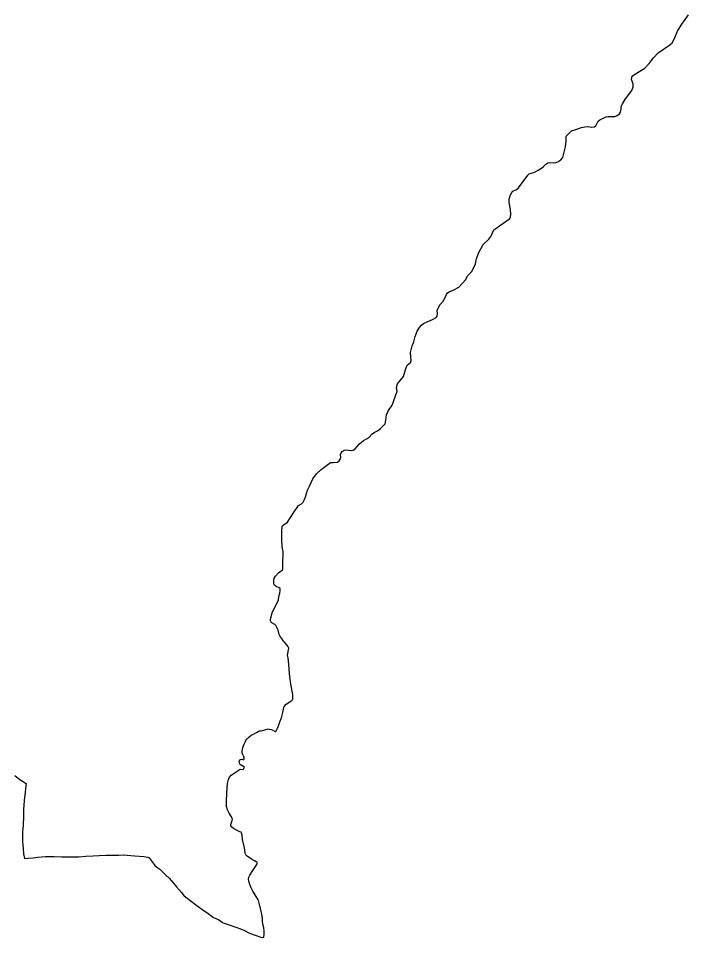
# Model space of a CAD drawing. Extents: x 1189447 to 1205702, y 6141591 to 6152844.
# Drawn here: x 1196314 to 1200155, y 6141591 to 6146856 of the extents above; entities that cross this region are included whole.
import ezdxf

# ---------------------------------------------------------------- set-up
doc = ezdxf.new("R2010")
doc.units = 0
doc.linetypes.add('CONTINU', pattern=[0])
doc.layers.add('1SECTION', color=7, linetype='CONTINU')

msp = doc.modelspace()

# ---------------------------------------------------------------- linework, layer by layer
at = {"layer": '1SECTION'}
msp.add_lwpolyline([(1196293.9, 6142519.52), (1196322, 6142496.74), (1196359.42, 6142474.71), (1196358.02, 6142459.8), (1196351.42, 6142406.48), (1196347.9, 6142377.75), (1196345.27, 6142348.37), (1196344.44, 6142326.45), (1196344.17, 6142289.5), (1196341.36, 6142234.19), (1196337.96, 6142196.41), (1196337.27, 6142181.17), (1196338.84, 6142142.32), (1196341.04, 6142100.87), (1196344.11, 6142070.99), (1196348.54, 6142044.6), (1196370.25, 6142045.27), (1196399.54, 6142048.5), (1196425.32, 6142051.69), (1196469.69, 6142056.34), (1196501.75, 6142056.39), (1196519.93, 6142056.24), (1196562.96, 6142053.56), (1196597.5, 6142053.75), (1196619.09, 6142053.22), (1196643.19, 6142053.24), (1196661.6, 6142054.57), (1196700.5, 6142058.15), (1196742.19, 6142060.46), (1196777.89, 6142061.87), (1196816.41, 6142063.86), (1196857.72, 6142063.71), (1196888.5, 6142064.12), (1196915.37, 6142064.82), (1196980.83, 6142058.61), (1197033.34, 6142055.33), (1197056.83, 6142051.73), (1197064.24, 6142047.13), (1197091.97, 6142009.41), (1197097.21, 6142004.01), (1197114.23, 6141990.59), (1197125.28, 6141982.32), (1197159.32, 6141949.06), (1197177.77, 6141931.16), (1197203.82, 6141902.25), (1197220.86, 6141882.8), (1197248.2, 6141850.24), (1197262.99, 6141833.03), (1197273.45, 6141823.29), (1197303.63, 6141799.51), (1197329.24, 6141780.26), (1197352.01, 6141764.13), (1197364.56, 6141755.6), (1197373.98, 6141748.72), (1197394.29, 6141735.65), (1197433.3, 6141706.66), (1197441.77, 6141702.12), (1197463, 6141692.08), (1197471.81, 6141687.07), (1197484.93, 6141678.63), (1197493.63, 6141674.4), (1197527.08, 6141663.12), (1197559.99, 6141651.25), (1197592.34, 6141639.69), (1197610.17, 6141631.74), (1197634.44, 6141618.58), (1197643.53, 6141614.21), (1197671.92, 6141604.87), (1197704.49, 6141594.33), (1197720.77, 6141591.13), (1197722.16, 6141612.02), (1197722.12, 6141628.79), (1197720.1, 6141646.75), (1197717.49, 6141659.57), (1197715.03, 6141674.12), (1197713.88, 6141682.39), (1197713.24, 6141697.03), (1197712.5, 6141704.06), (1197711.56, 6141710.45), (1197710.68, 6141715.72), (1197708.74, 6141725.3), (1197706.15, 6141740.45), (1197699.84, 6141766.75), (1197697.79, 6141774.1), (1197689.45, 6141804.35), (1197686.75, 6141810.93), (1197677.49, 6141826.38), (1197665.72, 6141845.01), (1197658.25, 6141857.61), (1197654.31, 6141864.85), (1197648.42, 6141875.64), (1197645.17, 6141885.31), (1197641.13, 6141895.87), (1197634.39, 6141914.64), (1197633.5, 6141925.88), (1197635.65, 6141937.55), (1197641.31, 6141949.6), (1197658.54, 6141975.07), (1197680.93, 6142010.5), (1197682.56, 6142015.94), (1197682.85, 6142021.07), (1197677.27, 6142025.87), (1197667.63, 6142030.78), (1197659.48, 6142034.99), (1197655.57, 6142037.47), (1197651.09, 6142040.57), (1197626.16, 6142057.2), (1197620.15, 6142062.3), (1197616.65, 6142068.62), (1197614.46, 6142077.54), (1197609.95, 6142104.6), (1197599.36, 6142152.19), (1197595.77, 6142178.07), (1197592.65, 6142190.48), (1197590.11, 6142194.42), (1197584.13, 6142197.7), (1197564.24, 6142206.38), (1197546.52, 6142216.45), (1197537.1, 6142224.39), (1197530.93, 6142231.54), (1197532.02, 6142239.78), (1197540.05, 6142261.64), (1197540.43, 6142269.33), (1197539.34, 6142274.23), (1197534.78, 6142283.42), (1197522.17, 6142304.3), (1197512.32, 6142323.91), (1197507.43, 6142342.07), (1197506.2, 6142357.63), (1197507.04, 6142378.5), (1197509.86, 6142448.31), (1197512.87, 6142473.37), (1197518.72, 6142497.39), (1197524.46, 6142510.82), (1197533.35, 6142521.13), (1197545.84, 6142529.79), (1197585.82, 6142555.1), (1197602.53, 6142554.84), (1197604.18, 6142556.09), (1197609.17, 6142567.16), (1197587.55, 6142580.39), (1197583.46, 6142584.96), (1197580.7, 6142592.87), (1197580.25, 6142599.5), (1197584.22, 6142608.78), (1197587.86, 6142611.61), (1197595.43, 6142613.12), (1197603.68, 6142609.67), (1197607.86, 6142613.23), (1197609.02, 6142617.22), (1197609.06, 6142622.37), (1197605.84, 6142627.93), (1197597.79, 6142644.67), (1197596.9, 6142649.92), (1197596.74, 6142655.39), (1197597.09, 6142661.41), (1197597.67, 6142668.55), (1197600.83, 6142680.3), (1197608.08, 6142699.46), (1197614.71, 6142710.9), (1197618.46, 6142720.58), (1197623.17, 6142727.44), (1197635.15, 6142739.43), (1197648.75, 6142749.99), (1197661.28, 6142757.22), (1197678.13, 6142765.65), (1197687.52, 6142771.83), (1197693.9, 6142774.67), (1197701.71, 6142775.57), (1197712.9, 6142777.32), (1197739.63, 6142785.26), (1197746.41, 6142786.05), (1197751.07, 6142785.91), (1197762.73, 6142782.78), (1197772.11, 6142778.67), (1197786.23, 6142771.62), (1197790.33, 6142771.36), (1197799.71, 6142790.77), (1197807.06, 6142809.48), (1197812.13, 6142827.04), (1197821.23, 6142850.68), (1197824.92, 6142865.25), (1197829.24, 6142880.95), (1197835.05, 6142908.76), (1197837.42, 6142915.72), (1197849.6, 6142927.89), (1197875.73, 6142945.38), (1197882.2, 6142949.58), (1197885.24, 6142952.7), (1197886.85, 6142958.65), (1197886.85, 6142966.72), (1197886.9, 6142973.47), (1197886.14, 6142984.49), (1197883.82, 6143003.12), (1197879.98, 6143023.62), (1197875.53, 6143042.9), (1197871.24, 6143073.85), (1197867.98, 6143101.55), (1197864.75, 6143157.1), (1197860.17, 6143193.03), (1197858.07, 6143200.79), (1197857.12, 6143209.1), (1197857.4, 6143217.77), (1197863.01, 6143239.52), (1197864.25, 6143248.35), (1197862.91, 6143252.9), (1197858.25, 6143259.86), (1197850.44, 6143270.38), (1197840.02, 6143282.53), (1197834.09, 6143289.43), (1197823.57, 6143304.44), (1197814.52, 6143315.38), (1197808.99, 6143326.67), (1197803.32, 6143351.15), (1197799.62, 6143360.56), (1197790.25, 6143378.62), (1197788.23, 6143381.08), (1197784.1, 6143384.04), (1197766.46, 6143394.07), (1197761.14, 6143400.1), (1197759.24, 6143405.41), (1197758.96, 6143415.63), (1197767.64, 6143451.12), (1197780.35, 6143476.03), (1197804.76, 6143523.6), (1197807.38, 6143545.31), (1197812.56, 6143563.94), (1197814.14, 6143579.63), (1197813.54, 6143591.01), (1197808.64, 6143594.98), (1197790.75, 6143602.02), (1197782.21, 6143609.26), (1197778.81, 6143616.96), (1197777.67, 6143625.44), (1197778.47, 6143637.27), (1197780.45, 6143649.25), (1197786.94, 6143662.08), (1197805.36, 6143679.62), (1197829.58, 6143699.32), (1197830.03, 6143710.58), (1197828.83, 6143742.57), (1197831.49, 6143791.88), (1197830.93, 6143803.11), (1197826.58, 6143829.93), (1197824.34, 6143870.08), (1197823.02, 6143915.54), (1197826.35, 6143947.29), (1197831.3, 6143954.01), (1197855.85, 6143971.36), (1197890.51, 6144023.44), (1197918.79, 6144065.74), (1197935.71, 6144074.9), (1197945.57, 6144086.03), (1197953.83, 6144099.92), (1197959.97, 6144115.34), (1197970.91, 6144154.47), (1197981.67, 6144176.56), (1198002.16, 6144219.18), (1198023.48, 6144247.92), (1198049.45, 6144272.52), (1198103.49, 6144311.81), (1198118.26, 6144311.8), (1198143.31, 6144315.1), (1198153.38, 6144322.16), (1198160.59, 6144333.85), (1198161.78, 6144342.68), (1198160.9, 6144355.56), (1198162, 6144362.32), (1198164.7, 6144368.07), (1198169.88, 6144374.63), (1198181.72, 6144382.2), (1198191.32, 6144384.05), (1198206.89, 6144382.87), (1198223.91, 6144380.65), (1198232.73, 6144383.09), (1198241.35, 6144389.44), (1198268.39, 6144419.5), (1198291.9, 6144437.45), (1198313.13, 6144449.18), (1198323.44, 6144456.56), (1198339.91, 6144474.22), (1198352.28, 6144483.63), (1198372.74, 6144494.35), (1198389.7, 6144506.8), (1198402.24, 6144519.49), (1198415.44, 6144533.85), (1198419.6, 6144555.63), (1198424.5, 6144585.62), (1198434.83, 6144610.6), (1198456.91, 6144639.95), (1198472.47, 6144688.76), (1198483.9, 6144721.25), (1198480.42, 6144741.23), (1198487.16, 6144762.88), (1198520.4, 6144805.34), (1198533.96, 6144849.9), (1198542.18, 6144869.61), (1198560.88, 6144885.48), (1198565.34, 6144894.64), (1198561.39, 6144942.04), (1198570.64, 6144980.87), (1198579.35, 6145003.75), (1198587.91, 6145034.56), (1198598.82, 6145064.3), (1198613.34, 6145085.67), (1198624.06, 6145098.7), (1198636.15, 6145108.41), (1198691.09, 6145132.33), (1198708.36, 6145143.48), (1198714.84, 6145151.05), (1198716.58, 6145164.52), (1198714.63, 6145184.18), (1198730.92, 6145217.57), (1198747.82, 6145237.3), (1198755.19, 6145248.82), (1198766.6, 6145274.71), (1198773.97, 6145283.71), (1198782.21, 6145289.47), (1198808.96, 6145300.43), (1198838.97, 6145316.55), (1198878.41, 6145360.2), (1198886.67, 6145376.82), (1198888.69, 6145381.09), (1198896.58, 6145391.33), (1198909.78, 6145404.06), (1198928.81, 6145436.69), (1198933.72, 6145449.67), (1198939.65, 6145478.75), (1198950.15, 6145511.71), (1198977.07, 6145560.27), (1199010.59, 6145592.01), (1199020.66, 6145606.4), (1199030.63, 6145628.5), (1199038.97, 6145644.97), (1199123.33, 6145703.51), (1199130.99, 6145710.69), (1199133.59, 6145719.72), (1199135.95, 6145732.07), (1199134.45, 6145760.75), (1199126.81, 6145800.69), (1199127.19, 6145822.12), (1199134.44, 6145845.75), (1199141.4, 6145859.23), (1199148.46, 6145866.08), (1199168.69, 6145875.76), (1199180.53, 6145884.66), (1199233.48, 6145958.7), (1199241.47, 6145964.76), (1199272.06, 6145976.17), (1199292.31, 6145987.5), (1199312.41, 6145997.97), (1199322.93, 6146008.26), (1199335.95, 6146020.83), (1199348.71, 6146029.28), (1199358.73, 6146030.08), (1199380.35, 6146028.26), (1199393.76, 6146030.15), (1199405.81, 6146034.59), (1199421.68, 6146046.03), (1199434.87, 6146059.97), (1199448.4, 6146120.08), (1199453.03, 6146153.8), (1199452.31, 6146182.06), (1199483.06, 6146211.51), (1199503.27, 6146218.12), (1199541.14, 6146231.48), (1199560.6, 6146235.77), (1199576.98, 6146236.58), (1199600.2, 6146233.44), (1199616.4, 6146235.21), (1199622.79, 6146240.79), (1199636.24, 6146266.62), (1199645.7, 6146275.06), (1199682.01, 6146291.75), (1199693.43, 6146293.95), (1199720.76, 6146293.42), (1199732.46, 6146294.2), (1199746.07, 6146300.61), (1199757.85, 6146308.47), (1199764.33, 6146319.05), (1199767.37, 6146337.75), (1199768.45, 6146352.01), (1199774.99, 6146365.67), (1199793.82, 6146394.74), (1199828.49, 6146442.21), (1199836.36, 6146464.73), (1199836.4, 6146480.88), (1199828.14, 6146506.7), (1199831.47, 6146524.76), (1199856.41, 6146543.04), (1199903.11, 6146570.24), (1199929.55, 6146597.39), (1199954.08, 6146630.85), (1199979.36, 6146657.94), (1200047.28, 6146703.9), (1200059.71, 6146716.45), (1200072.94, 6146740.22), (1200091.02, 6146782.77), (1200115.14, 6146823.06), (1200154.79, 6146876.63)], dxfattribs=at)

doc.saveas('drawing.dxf')
